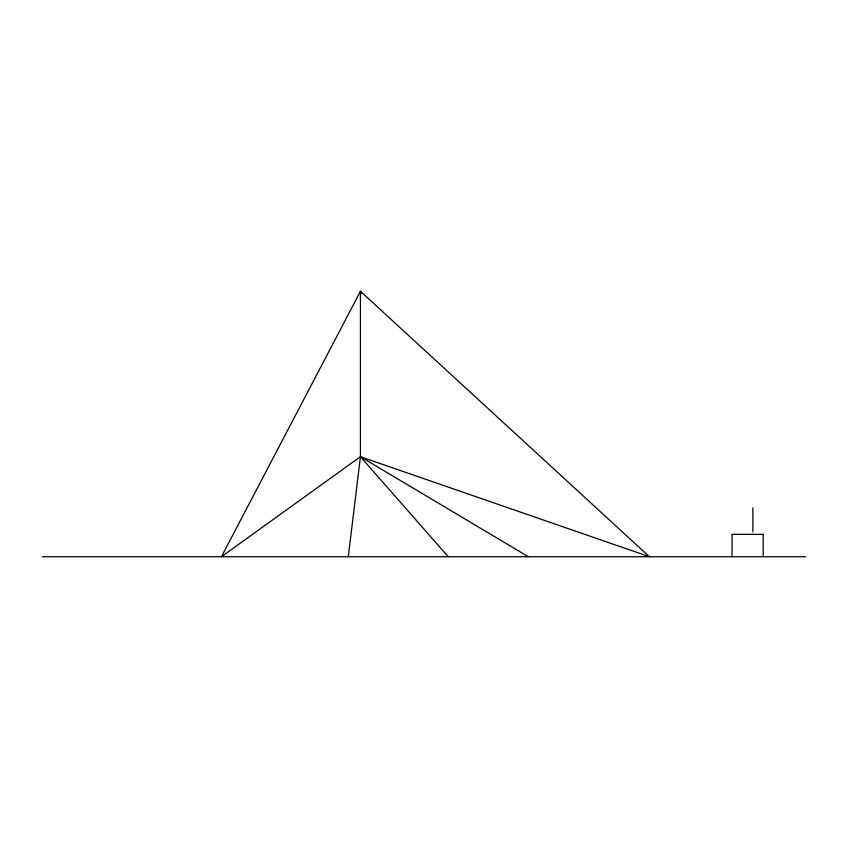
<?xml version="1.0" encoding="UTF-8"?>
<svg xmlns="http://www.w3.org/2000/svg" width="848" height="848" viewBox="0 0 848 848"><rect width="100%" height="100%" fill="white"/><g stroke="black" fill="none" stroke-linecap="round" stroke-linejoin="round"><path stroke-width="1.27" d="M348.295 556.733L360.442 456.712L360.442 291.267L649.398 556.733L360.442 456.712L221.423 556.733L360.442 291.267L361.852 293.503M42.4 556.733L805.6 556.733M528.378 556.733L360.442 456.712L448.242 556.733M763.189 556.733L763.189 534.346L732.057 534.346L732.057 556.733M752.876 507.878L752.876 531.961"/></g></svg>
